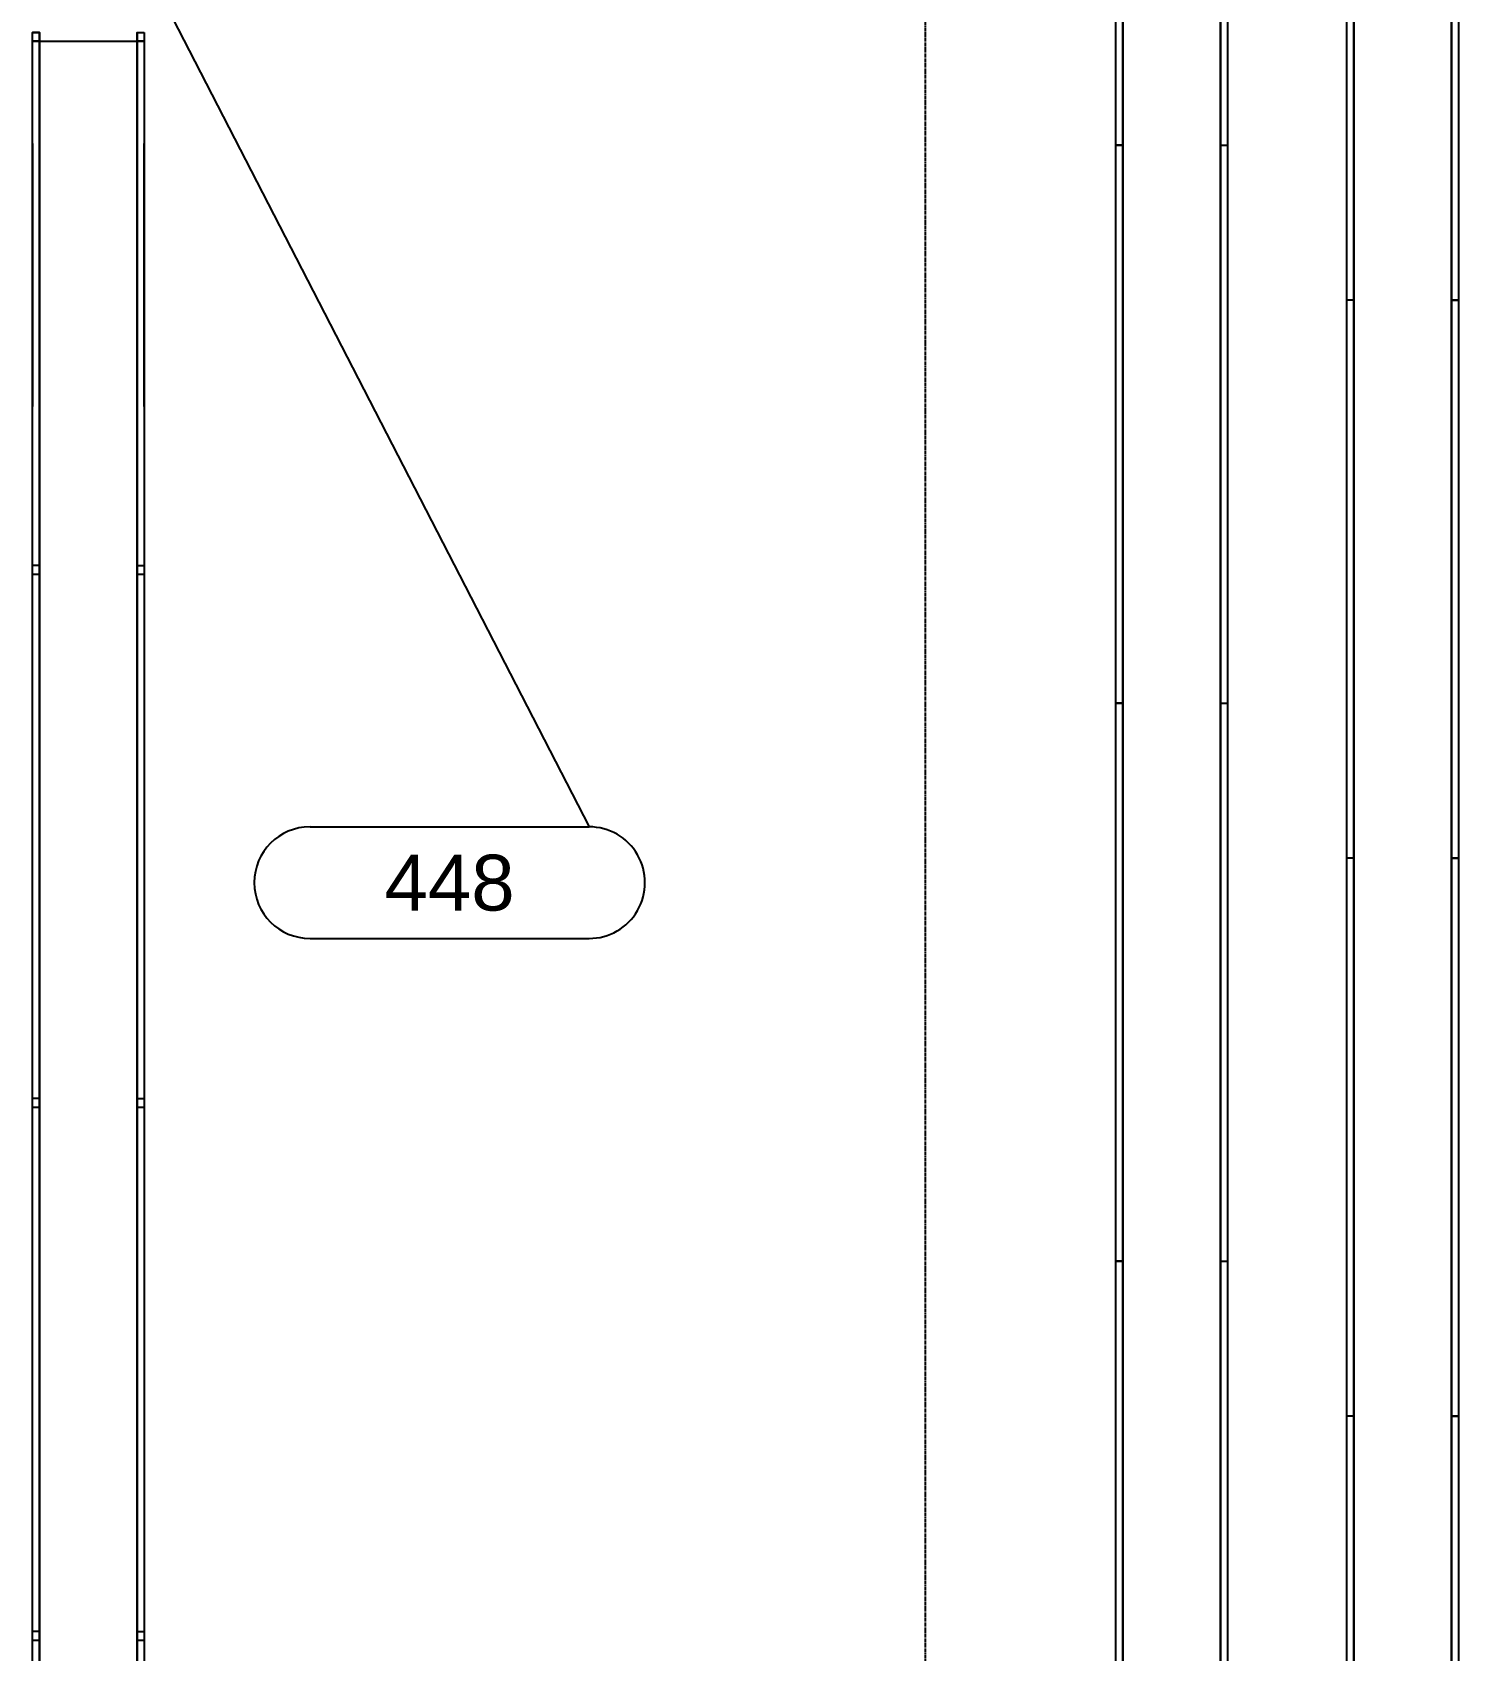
# Model space of a CAD drawing. Header units: inches. Extents: x -21257 to 11444, y 0 to 8704.
# Drawn here: x 1336.1 to 1642.7, y 5463 to 5811 of the extents above; entities that cross this region are included whole.
import ezdxf
from ezdxf.enums import TextEntityAlignment as Align

# ---------------------------------------------------------------- set-up
doc = ezdxf.new("R2010")
doc.units = ezdxf.units.IN
doc.header["$MEASUREMENT"] = 0
doc.linetypes.add('CENTER2', pattern=[1.125, 0.75, -0.125, 0.125, -0.125])
for name, color, linetype in [('400-CONV-LAYOUT', 1, 'Continuous'), ('400-CONV-NUMBERS', 1, 'Continuous'), ('800-CONV-LAYOUT', 54, 'Continuous'), ('Bldg_Cline', 8, 'CENTER2')]:
    doc.layers.add(name, color=color, linetype=linetype)
doc.styles.get("Standard").update_dxf_attribs({"font": 'helvl.shx'})

# ---------------------------------------------------------------- blocks, each defined once
blk = doc.blocks.new('DCBLOCK')
at = {"linetype": 'Continuous'}
for p, q in [((-0.625, 0), (0, 0)), ((-0.625, -0.25), (0, -0.25))]:
    blk.add_line(p, q, dxfattribs=at)
for centre, start, end in [((-0.625, -0.125), 90, 269.9999), ((0, -0.125), 269.9999, 90)]:
    blk.add_arc(centre, 0.125, start, end)
blk.add_attdef('FORTNAITEM', text='', height=0.125).set_placement((-0.3125, -0.125), align=Align.MIDDLE_CENTER)
at = {"flags": 1}
blk.add_attdef('SERIALNUM', (-0.625, -0.3437), '', height=0.125, dxfattribs=at)
blk = doc.blocks.new('Promise-US15-100330-00-10-003 Bldg Colums')
at = {"layer": 'Bldg_Cline'}
blk.add_line((600, 7193.33), (600, 9.33), dxfattribs=at)

msp = doc.modelspace()

# ---------------------------------------------------------------- linework, layer by layer
at = {"layer": '400-CONV-LAYOUT', "linetype": 'Continuous'}
for p, q in [((1337.62, 5811.01, 321.58), (1336.12, 5811.01, 321.58)), ((1337.62, 5809.09, 327.79), (1336.12, 5809.09, 327.79)), ((1337.62, 5809.09, 327.79), (1337.62, 5811.01, 321.58)), ((1358.62, 5809.09, 327.79), (1358.62, 5811.01, 321.58)), ((1358.62, 5811.01, 321.58), (1360.12, 5811.01, 321.58)), ((1360.12, 5809.09, 327.79), (1358.62, 5809.09, 327.79)), ((1620.22, 5753.42, 330), (1618.72, 5753.42, 330)), ((1620.22, 5753.42, 323.5), (1618.72, 5753.42, 323.5)), ((1620.22, 5753.42, 330), (1620.22, 5753.42, 323.5)), ((1642.72, 5753.42, 330), (1641.22, 5753.42, 330)), ((1641.22, 5753.42, 330), (1641.22, 5753.42, 323.5)), ((1641.22, 5753.42, 323.5), (1642.72, 5753.42, 323.5)), ((1337.62, 5696.38, 286.09), (1336.12, 5696.38, 286.09)), ((1337.62, 5694.46, 292.3), (1336.12, 5694.46, 292.3)), ((1337.62, 5694.46, 292.3), (1337.62, 5696.38, 286.09)), ((1358.62, 5696.38, 286.09), (1360.12, 5696.38, 286.09)), ((1358.62, 5694.46, 292.3), (1358.62, 5696.38, 286.09)), ((1360.12, 5694.46, 292.3), (1358.62, 5694.46, 292.3)), ((1620.22, 5633.42, 330), (1618.72, 5633.42, 330)), ((1620.22, 5633.42, 323.5), (1618.72, 5633.42, 323.5)), ((1620.22, 5633.42, 330), (1620.22, 5633.42, 323.5)), ((1642.72, 5633.42, 330), (1641.22, 5633.42, 330)), ((1641.22, 5633.42, 330), (1641.22, 5633.42, 323.5)), ((1641.22, 5633.42, 323.5), (1642.72, 5633.42, 323.5)), ((1337.62, 5581.75, 250.61), (1336.12, 5581.75, 250.61)), ((1337.62, 5579.82, 256.82), (1337.62, 5581.75, 250.61)), ((1358.62, 5581.75, 250.61), (1360.12, 5581.75, 250.61)), ((1358.62, 5579.82, 256.82), (1358.62, 5581.75, 250.61)), ((1337.62, 5579.82, 256.82), (1336.12, 5579.82, 256.82)), ((1360.12, 5579.82, 256.82), (1358.62, 5579.82, 256.82)), ((1620.22, 5513.42, 330), (1618.72, 5513.42, 330)), ((1620.22, 5513.42, 323.5), (1618.72, 5513.42, 323.5)), ((1620.22, 5513.42, 330), (1620.22, 5513.42, 323.5)), ((1642.72, 5513.42, 330), (1641.22, 5513.42, 330)), ((1641.22, 5513.42, 330), (1641.22, 5513.42, 323.5)), ((1641.22, 5513.42, 323.5), (1642.72, 5513.42, 323.5)), ((1337.62, 5467.11, 215.12), (1336.12, 5467.11, 215.12)), ((1337.62, 5465.19, 221.33), (1337.62, 5467.11, 215.12)), ((1358.62, 5467.11, 215.12), (1360.12, 5467.11, 215.12)), ((1358.62, 5465.19, 221.33), (1358.62, 5467.11, 215.12)), ((1337.62, 5465.19, 221.33), (1336.12, 5465.19, 221.33)), ((1360.12, 5465.19, 221.33), (1358.62, 5465.19, 221.33))]:
    msp.add_line(p, q, dxfattribs=at)
at = {"layer": '400-CONV-LAYOUT'}
for points in [[(1620.22, 5873.42, 323.5), (1620.22, 4553.42, 323.5), (1618.72, 4553.42, 323.5), (1618.72, 5873.42, 323.5)], [(1620.22, 5873.42, 330), (1620.22, 4553.42, 330), (1618.72, 4553.42, 330), (1618.72, 5873.42, 330)], [(1641.22, 5873.42, 330), (1641.22, 4553.42, 330), (1620.22, 4553.42, 330), (1620.22, 5873.42, 330)], [(1620.22, 5873.42, 330), (1620.22, 4553.42, 330), (1620.22, 4553.42, 323.5), (1620.22, 5873.42, 323.5)], [(1641.22, 5873.42, 330), (1641.22, 4553.42, 330), (1641.22, 4553.42, 323.5), (1641.22, 5873.42, 323.5)], [(1642.72, 5873.42, 323.5), (1642.72, 4553.42, 323.5), (1641.22, 4553.42, 323.5), (1641.22, 5873.42, 323.5)], [(1642.72, 5873.42, 330), (1642.72, 4553.42, 330), (1641.22, 4553.42, 330), (1641.22, 5873.42, 330)], [(1337.62, 5811.01, 321.58), (1337.62, 5457.96, 212.29), (1336.12, 5457.96, 212.29), (1336.12, 5811.01, 321.58)], [(1337.62, 5809.09, 327.79), (1337.62, 5456.04, 218.5), (1336.12, 5456.04, 218.5), (1336.12, 5809.09, 327.79)], [(1337.62, 5809.09, 327.79), (1337.62, 5456.04, 218.5), (1337.62, 5457.96, 212.29), (1337.62, 5811.01, 321.58)], [(1358.62, 5809.09, 327.79), (1358.62, 5456.04, 218.5), (1337.62, 5456.04, 218.5), (1337.62, 5809.09, 327.79)], [(1358.62, 5809.09, 327.79), (1358.62, 5456.04, 218.5), (1358.62, 5457.96, 212.29), (1358.62, 5811.01, 321.58)], [(1360.12, 5811.01, 321.58), (1360.12, 5457.96, 212.29), (1358.62, 5457.96, 212.29), (1358.62, 5811.01, 321.58)], [(1360.12, 5809.09, 327.79), (1360.12, 5456.04, 218.5), (1358.62, 5456.04, 218.5), (1358.62, 5809.09, 327.79)], [(1336.12, 5767.07, 307.97), (1336.12, 5770.71, 296.2), (1336.12, 5787.13, 314.18), (1336.12, 5767.07, 307.97)], [(1360.12, 5767.07, 307.97), (1360.12, 5770.71, 296.2), (1360.12, 5787.13, 314.18), (1360.12, 5767.07, 307.97)], [(1336.12, 5730.53, 296.66), (1336.12, 5734.17, 284.89), (1336.12, 5770.71, 296.2), (1336.12, 5767.07, 307.97)], [(1360.12, 5730.53, 296.66), (1360.12, 5734.17, 284.89), (1360.12, 5770.71, 296.2), (1360.12, 5767.07, 307.97)]]:
    msp.add_3dface(points, dxfattribs=at)
at = {"layer": '400-CONV-NUMBERS', "linetype": 'Continuous'}
msp.add_line((1348.12, 5849.27, 330), (1455.81, 5640.17, 360), dxfattribs=at)
at = {"layer": '800-CONV-LAYOUT', "linetype": 'Continuous'}
for p, q in [((1569, 5786.75, 282), (1570.5, 5786.75, 282)), ((1570.5, 5786.75, 275.5), (1569, 5786.75, 275.5)), ((1570.5, 5786.75, 282), (1570.5, 5786.75, 275.5)), ((1591.5, 5786.75, 282), (1593, 5786.75, 282)), ((1591.5, 5786.75, 282), (1591.5, 5786.75, 275.5)), ((1591.5, 5786.75, 275.5), (1593, 5786.75, 275.5)), ((1569, 5666.75, 282), (1570.5, 5666.75, 282)), ((1570.5, 5666.75, 275.5), (1569, 5666.75, 275.5)), ((1570.5, 5666.75, 282), (1570.5, 5666.75, 275.5)), ((1591.5, 5666.75, 282), (1593, 5666.75, 282)), ((1591.5, 5666.75, 282), (1591.5, 5666.75, 275.5)), ((1591.5, 5666.75, 275.5), (1593, 5666.75, 275.5)), ((1569, 5546.75, 282), (1570.5, 5546.75, 282)), ((1570.5, 5546.75, 275.5), (1569, 5546.75, 275.5)), ((1570.5, 5546.75, 282), (1570.5, 5546.75, 275.5)), ((1591.5, 5546.75, 282), (1593, 5546.75, 282)), ((1591.5, 5546.75, 282), (1591.5, 5546.75, 275.5)), ((1591.5, 5546.75, 275.5), (1593, 5546.75, 275.5))]:
    msp.add_line(p, q, dxfattribs=at)
at = {"layer": '800-CONV-LAYOUT'}
for points in [[(1569, 4706.75, 275.5), (1569, 6026.75, 275.5), (1570.5, 6026.75, 275.5), (1570.5, 4706.75, 275.5)], [(1569, 4706.75, 282), (1569, 6026.75, 282), (1570.5, 6026.75, 282), (1570.5, 4706.75, 282)], [(1570.5, 4706.75, 282), (1570.5, 6026.75, 282), (1591.5, 6026.75, 282), (1591.5, 4706.75, 282)], [(1570.5, 4706.75, 282), (1570.5, 6026.75, 282), (1570.5, 6026.75, 275.5), (1570.5, 4706.75, 275.5)], [(1591.5, 4706.75, 282), (1591.5, 6026.75, 282), (1591.5, 6026.75, 275.5), (1591.5, 4706.75, 275.5)], [(1591.5, 4706.75, 275.5), (1591.5, 6026.75, 275.5), (1593, 6026.75, 275.5), (1593, 4706.75, 275.5)], [(1591.5, 4706.75, 282), (1591.5, 6026.75, 282), (1593, 6026.75, 282), (1593, 4706.75, 282)]]:
    msp.add_3dface(points, dxfattribs=at)

# ---------------------------------------------------------------- block references
msp.add_blockref('Promise-US15-100330-00-10-003 Bldg Colums', (928.05, 515.51))
at = {"layer": '400-CONV-NUMBERS', "xscale": 96, "yscale": 96, "zscale": 96}
msp.add_blockref('DCBLOCK', (1455.81, 5640.17, 360), dxfattribs=at).add_auto_attribs({'FORTNAITEM': '448'})

doc.saveas('drawing.dxf')
